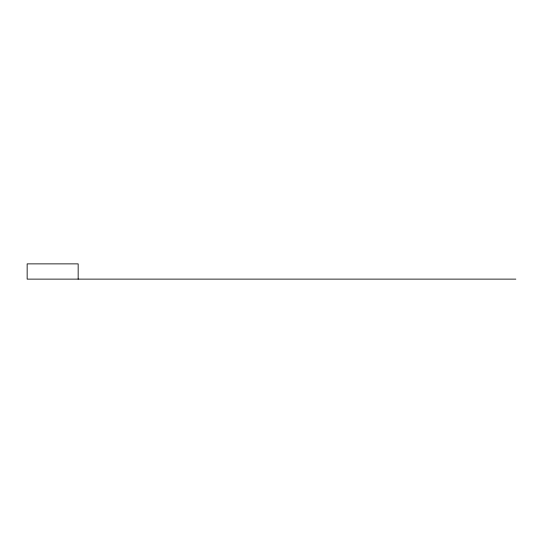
<?xml version="1.0" encoding="UTF-8"?>
<svg xmlns="http://www.w3.org/2000/svg" width="543" height="543" viewBox="0 0 543 543"><rect width="100%" height="100%" fill="white"/><g stroke="black" fill="none" stroke-linecap="round" stroke-linejoin="round"><path stroke-width="0.81" d="M515.85 279.122L27.15 279.122L27.15 263.878L78.158 263.878L78.158 279.122"/></g></svg>
